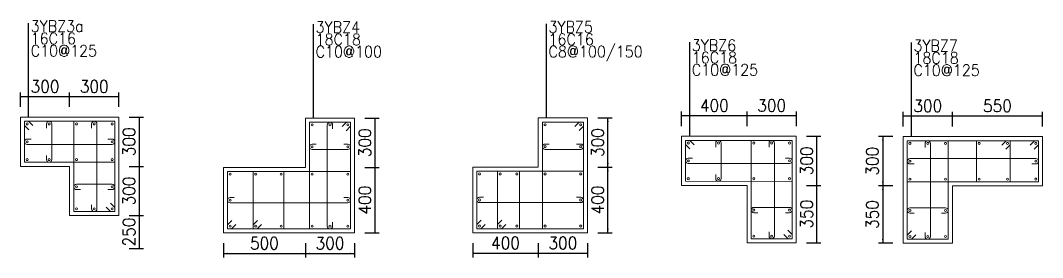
# Model space of a CAD drawing. Extents: x 292423 to 377252, y 106557 to 361882.
# Drawn here: x 310737 to 335670, y 253547 to 259329 of the extents above; entities that cross this region are included whole.
import ezdxf
from ezdxf.enums import TextEntityAlignment as Align

# ---------------------------------------------------------------- set-up
doc = ezdxf.new("R2010")
doc.units = 0
doc.header["$LTSCALE"] = 1000
for name, color, linetype, lineweight in [('REIN', 6, 'Continuous', 18), ('Z-柱大样外框', 7, 'ByLayer', 18), ('Z-详图标注', 3, 'Continuous', 18)]:
    doc.layers.add(name, color=color, linetype=linetype, lineweight=lineweight)
doc.layers.add('Y阴影', color=254, linetype='Continuous')
doc.styles.get("Standard").update_dxf_attribs({"font": 'standard'})
doc.dimstyles.get("Standard").update_dxf_attribs({"dimtxt": 300, "dimasz": 100, "dimexe": 100, "dimexo": 250, "dimgap": 100, "dimtad": 0, "dimtoh": 1, "dimdec": 0, "dimlfac": 0.25, "dimdsep": 46, "dimcen": 0.09, "dimclrt": 7, "dimadec": 0, "dimazin": 0, "dimtfac": 1, "dimtdec": 4, "dimtofl": 0, "dimtmove": 0, "dimatfit": 3, "dimfxl": 1, "dimtolj": 1, "dimtzin": 0, "dimarcsym": 0})

# ---------------------------------------------------------------- blocks, each defined once
blk = doc.blocks.new('*D484')
at = {"layer": 'Z-详图标注', "color": 0, "linetype": 'ByBlock', "lineweight": -2}
for p, q in [((313387, 255770), (313737, 255770)), ((313637, 254570), (313637, 255770)), ((313387, 254570), (313737, 254570))]:
    blk.add_line(p, q, dxfattribs=at)
for points in [[(313637, 255770), (313653, 255670), (313620, 255670)], [(313637, 254570), (313620, 254670), (313653, 254670)]]:
    blk.add_solid(points, dxfattribs=at)
at = {"layer": 'Z-详图标注', "color": 7, "linetype": 'Continuous', "lineweight": -2, "insert": (313387, 255170), "char_height": 300, "width": 566.67, "attachment_point": 5, "rotation": 90}
blk.add_mtext('300', dxfattribs=at)
blk = doc.blocks.new('*D91')
at = {"layer": 'Z-详图标注', "color": 0, "linetype": 'ByBlock', "lineweight": -2}
for p, q in [((313387, 256970), (313737, 256970)), ((313637, 255770), (313637, 256970)), ((313387, 255770), (313737, 255770))]:
    blk.add_line(p, q, dxfattribs=at)
for points in [[(313637, 256970), (313653, 256870), (313620, 256870)], [(313637, 255770), (313620, 255870), (313653, 255870)]]:
    blk.add_solid(points, dxfattribs=at)
at = {"layer": 'Z-详图标注', "color": 7, "linetype": 'Continuous', "lineweight": -2, "insert": (313387, 256370), "char_height": 300, "width": 566.67, "attachment_point": 5, "rotation": 90}
blk.add_mtext('300', dxfattribs=at)
blk = doc.blocks.new('*D587')
at = {"layer": 'Z-详图标注', "color": 0, "linetype": 'ByBlock', "lineweight": -2}
for p, q in [((311937, 257220), (311937, 257570)), ((313137, 257220), (313137, 257570)), ((313137, 257470), (311937, 257470))]:
    blk.add_line(p, q, dxfattribs=at)
for points in [[(311937, 257470), (312037, 257487), (312037, 257454)], [(313137, 257470), (313037, 257454), (313037, 257487)]]:
    blk.add_solid(points, dxfattribs=at)
at = {"layer": 'Z-详图标注', "color": 7, "linetype": 'Continuous', "lineweight": -2, "insert": (312537, 257720), "char_height": 300, "width": 566.67, "attachment_point": 5}
blk.add_mtext('300', dxfattribs=at)
blk = doc.blocks.new('*D197')
at = {"layer": 'Z-详图标注', "color": 0, "linetype": 'ByBlock', "lineweight": -2}
for p, q in [((310737, 257220), (310737, 257570)), ((311937, 257220), (311937, 257570)), ((311937, 257470), (310737, 257470))]:
    blk.add_line(p, q, dxfattribs=at)
for points in [[(310737, 257470), (310837, 257487), (310837, 257454)], [(311937, 257470), (311837, 257454), (311837, 257487)]]:
    blk.add_solid(points, dxfattribs=at)
at = {"layer": 'Z-详图标注', "color": 7, "linetype": 'Continuous', "lineweight": -2, "insert": (311337, 257720), "char_height": 300, "width": 566.67, "attachment_point": 5}
blk.add_mtext('300', dxfattribs=at)
blk = doc.blocks.new('*D254')
at = {"layer": 'Z-详图标注', "color": 0, "linetype": 'ByBlock', "lineweight": -2}
for p, q in [((313387, 254570), (313737, 254570)), ((313637, 253770), (313637, 254570)), ((313387, 253770), (313737, 253770))]:
    blk.add_line(p, q, dxfattribs=at)
for points in [[(313637, 254570), (313653, 254470), (313620, 254470)], [(313637, 253770), (313620, 253870), (313653, 253870)]]:
    blk.add_solid(points, dxfattribs=at)
at = {"layer": 'Z-详图标注', "color": 7, "linetype": 'Continuous', "lineweight": -2, "insert": (313387, 254170), "char_height": 300, "width": 566.67, "attachment_point": 5, "rotation": 90}
blk.add_mtext('250', dxfattribs=at)
blk = doc.blocks.new('*D739')
at = {"layer": 'Z-详图标注', "color": 0, "linetype": 'ByBlock', "lineweight": -2}
for p, q in [((315688, 253897), (315688, 253547)), ((317688, 253897), (317688, 253547)), ((315688, 253647), (317688, 253647))]:
    blk.add_line(p, q, dxfattribs=at)
for points in [[(315688, 253647), (315788, 253664), (315788, 253631)], [(317688, 253647), (317588, 253631), (317588, 253664)]]:
    blk.add_solid(points, dxfattribs=at)
at = {"layer": 'Z-详图标注', "color": 7, "linetype": 'Continuous', "lineweight": -2, "insert": (316688, 253897), "char_height": 300, "width": 566.67, "attachment_point": 5}
blk.add_mtext('500', dxfattribs=at)
blk = doc.blocks.new('*D362')
at = {"layer": 'Z-详图标注', "color": 0, "linetype": 'ByBlock', "lineweight": -2}
for p, q in [((317688, 253897), (317688, 253547)), ((318888, 253897), (318888, 253547)), ((317688, 253647), (318888, 253647))]:
    blk.add_line(p, q, dxfattribs=at)
for points in [[(317688, 253647), (317788, 253664), (317788, 253631)], [(318888, 253647), (318788, 253631), (318788, 253664)]]:
    blk.add_solid(points, dxfattribs=at)
at = {"layer": 'Z-详图标注', "color": 7, "linetype": 'Continuous', "lineweight": -2, "insert": (318288, 253897), "char_height": 300, "width": 566.67, "attachment_point": 5}
blk.add_mtext('300', dxfattribs=at)
blk = doc.blocks.new('*D836')
at = {"layer": 'Z-详图标注', "color": 0, "linetype": 'ByBlock', "lineweight": -2}
for p, q in [((319138, 255747), (319488, 255747)), ((319388, 254147), (319388, 255747)), ((319138, 254147), (319488, 254147))]:
    blk.add_line(p, q, dxfattribs=at)
for points in [[(319388, 255747), (319404, 255647), (319371, 255647)], [(319388, 254147), (319371, 254247), (319404, 254247)]]:
    blk.add_solid(points, dxfattribs=at)
at = {"layer": 'Z-详图标注', "color": 7, "linetype": 'Continuous', "lineweight": -2, "insert": (319138, 254947), "char_height": 300, "width": 576.67, "attachment_point": 5, "rotation": 90}
blk.add_mtext('400', dxfattribs=at)
blk = doc.blocks.new('*D16')
at = {"layer": 'Z-详图标注', "color": 0, "linetype": 'ByBlock', "lineweight": -2}
for p, q in [((319138, 256947), (319488, 256947)), ((319388, 255747), (319388, 256947)), ((319138, 255747), (319488, 255747))]:
    blk.add_line(p, q, dxfattribs=at)
for points in [[(319388, 256947), (319404, 256847), (319371, 256847)], [(319388, 255747), (319371, 255847), (319404, 255847)]]:
    blk.add_solid(points, dxfattribs=at)
at = {"layer": 'Z-详图标注', "color": 7, "linetype": 'Continuous', "lineweight": -2, "insert": (319138, 256347), "char_height": 300, "width": 566.67, "attachment_point": 5, "rotation": 90}
blk.add_mtext('300', dxfattribs=at)
blk = doc.blocks.new('*D517')
at = {"layer": 'Z-详图标注', "color": 0, "linetype": 'ByBlock', "lineweight": -2}
for p, q in [((321769, 253901), (321769, 253551)), ((323369, 253901), (323369, 253551)), ((321769, 253651), (323369, 253651))]:
    blk.add_line(p, q, dxfattribs=at)
for points in [[(321769, 253651), (321869, 253668), (321869, 253634)], [(323369, 253651), (323269, 253634), (323269, 253668)]]:
    blk.add_solid(points, dxfattribs=at)
at = {"layer": 'Z-详图标注', "color": 7, "linetype": 'Continuous', "lineweight": -2, "insert": (322569, 253901), "char_height": 300, "width": 576.67, "attachment_point": 5}
blk.add_mtext('400', dxfattribs=at)
blk = doc.blocks.new('*D124')
at = {"layer": 'Z-详图标注', "color": 0, "linetype": 'ByBlock', "lineweight": -2}
for p, q in [((323369, 253901), (323369, 253551)), ((324569, 253901), (324569, 253551)), ((323369, 253651), (324569, 253651))]:
    blk.add_line(p, q, dxfattribs=at)
for points in [[(323369, 253651), (323469, 253668), (323469, 253634)], [(324569, 253651), (324469, 253634), (324469, 253668)]]:
    blk.add_solid(points, dxfattribs=at)
at = {"layer": 'Z-详图标注', "color": 7, "linetype": 'Continuous', "lineweight": -2, "insert": (323969, 253901), "char_height": 300, "width": 566.67, "attachment_point": 5}
blk.add_mtext('300', dxfattribs=at)
blk = doc.blocks.new('*D618')
at = {"layer": 'Z-详图标注', "color": 0, "linetype": 'ByBlock', "lineweight": -2}
for p, q in [((324819, 255751), (325169, 255751)), ((325069, 254151), (325069, 255751)), ((324819, 254151), (325169, 254151))]:
    blk.add_line(p, q, dxfattribs=at)
for points in [[(325069, 255751), (325086, 255651), (325052, 255651)], [(325069, 254151), (325052, 254251), (325086, 254251)]]:
    blk.add_solid(points, dxfattribs=at)
at = {"layer": 'Z-详图标注', "color": 7, "linetype": 'Continuous', "lineweight": -2, "insert": (324819, 254951), "char_height": 300, "width": 576.67, "attachment_point": 5, "rotation": 90}
blk.add_mtext('400', dxfattribs=at)
blk = doc.blocks.new('*D666')
at = {"layer": 'Z-详图标注', "color": 0, "linetype": 'ByBlock', "lineweight": -2}
for p, q in [((324819, 256951), (325169, 256951)), ((325069, 255751), (325069, 256951)), ((324819, 255751), (325169, 255751))]:
    blk.add_line(p, q, dxfattribs=at)
for points in [[(325069, 256951), (325086, 256851), (325052, 256851)], [(325069, 255751), (325052, 255851), (325086, 255851)]]:
    blk.add_solid(points, dxfattribs=at)
at = {"layer": 'Z-详图标注', "color": 7, "linetype": 'Continuous', "lineweight": -2, "insert": (324819, 256351), "char_height": 300, "width": 566.67, "attachment_point": 5, "rotation": 90}
blk.add_mtext('300', dxfattribs=at)
blk = doc.blocks.new('*D287')
at = {"layer": 'Z-详图标注', "color": 0, "linetype": 'ByBlock', "lineweight": -2}
for p, q in [((329914, 255306), (330264, 255306)), ((330164, 253906), (330164, 255306)), ((329914, 253906), (330264, 253906))]:
    blk.add_line(p, q, dxfattribs=at)
for points in [[(330164, 255306), (330180, 255206), (330147, 255206)], [(330164, 253906), (330147, 254006), (330180, 254006)]]:
    blk.add_solid(points, dxfattribs=at)
at = {"layer": 'Z-详图标注', "color": 7, "linetype": 'Continuous', "lineweight": -2, "insert": (329914, 254606), "char_height": 300, "width": 566.67, "attachment_point": 5, "rotation": 90}
blk.add_mtext('350', dxfattribs=at)
blk = doc.blocks.new('*D161')
at = {"layer": 'Z-详图标注', "color": 0, "linetype": 'ByBlock', "lineweight": -2}
for p, q in [((329914, 256505), (330264, 256505)), ((330164, 255306), (330164, 256505)), ((329914, 255306), (330264, 255306))]:
    blk.add_line(p, q, dxfattribs=at)
for points in [[(330164, 256505), (330180, 256405), (330147, 256405)], [(330164, 255306), (330147, 255406), (330180, 255406)]]:
    blk.add_solid(points, dxfattribs=at)
at = {"layer": 'Z-详图标注', "color": 7, "linetype": 'Continuous', "lineweight": -2, "insert": (329914, 255905), "char_height": 300, "width": 566.67, "attachment_point": 5, "rotation": 90}
blk.add_mtext('300', dxfattribs=at)
blk = doc.blocks.new('*D653')
at = {"layer": 'Z-详图标注', "color": 0, "linetype": 'ByBlock', "lineweight": -2}
for p, q in [((328463, 256755), (328463, 257105)), ((329664, 256755), (329664, 257105)), ((329664, 257005), (328463, 257005))]:
    blk.add_line(p, q, dxfattribs=at)
for points in [[(328463, 257005), (328563, 257022), (328563, 256989)], [(329664, 257005), (329564, 256989), (329564, 257022)]]:
    blk.add_solid(points, dxfattribs=at)
at = {"layer": 'Z-详图标注', "color": 7, "linetype": 'Continuous', "lineweight": -2, "insert": (329063, 257255), "char_height": 300, "width": 566.67, "attachment_point": 5}
blk.add_mtext('300', dxfattribs=at)
blk = doc.blocks.new('*D261')
at = {"layer": 'Z-详图标注', "color": 0, "linetype": 'ByBlock', "lineweight": -2}
for p, q in [((326864, 256755), (326864, 257105)), ((328463, 256755), (328463, 257105)), ((328463, 257005), (326864, 257005))]:
    blk.add_line(p, q, dxfattribs=at)
for points in [[(326864, 257005), (326964, 257022), (326964, 256989)], [(328463, 257005), (328363, 256989), (328363, 257022)]]:
    blk.add_solid(points, dxfattribs=at)
at = {"layer": 'Z-详图标注', "color": 7, "linetype": 'Continuous', "lineweight": -2, "insert": (327664, 257255), "char_height": 300, "width": 576.67, "attachment_point": 5}
blk.add_mtext('400', dxfattribs=at)
blk = doc.blocks.new('*D319')
at = {"layer": 'Z-详图标注', "color": 0, "linetype": 'ByBlock', "lineweight": -2}
for p, q in [((333470, 256747), (333470, 257097)), ((335670, 256747), (335670, 257097)), ((335670, 256997), (333470, 256997))]:
    blk.add_line(p, q, dxfattribs=at)
for points in [[(333470, 256997), (333570, 257013), (333570, 256980)], [(335670, 256997), (335570, 256980), (335570, 257013)]]:
    blk.add_solid(points, dxfattribs=at)
at = {"layer": 'Z-详图标注', "color": 7, "linetype": 'Continuous', "lineweight": -2, "insert": (334570, 257247), "char_height": 300, "width": 566.67, "attachment_point": 5}
blk.add_mtext('550', dxfattribs=at)
blk = doc.blocks.new('*D804')
at = {"layer": 'Z-详图标注', "color": 0, "linetype": 'ByBlock', "lineweight": -2}
for p, q in [((332270, 256747), (332270, 257097)), ((333470, 256747), (333470, 257097)), ((333470, 256997), (332270, 256997))]:
    blk.add_line(p, q, dxfattribs=at)
for points in [[(332270, 256997), (332370, 257013), (332370, 256980)], [(333470, 256997), (333370, 256980), (333370, 257013)]]:
    blk.add_solid(points, dxfattribs=at)
at = {"layer": 'Z-详图标注', "color": 7, "linetype": 'Continuous', "lineweight": -2, "insert": (332870, 257247), "char_height": 300, "width": 566.67, "attachment_point": 5}
blk.add_mtext('300', dxfattribs=at)
blk = doc.blocks.new('*D421')
at = {"layer": 'Z-详图标注', "color": 0, "linetype": 'ByBlock', "lineweight": -2}
for p, q in [((332020, 256497), (331670, 256497)), ((331770, 256497), (331770, 255296)), ((332020, 255296), (331670, 255296))]:
    blk.add_line(p, q, dxfattribs=at)
for points in [[(331770, 256497), (331787, 256397), (331754, 256397)], [(331770, 255296), (331754, 255396), (331787, 255396)]]:
    blk.add_solid(points, dxfattribs=at)
at = {"layer": 'Z-详图标注', "color": 7, "linetype": 'Continuous', "lineweight": -2, "insert": (331520, 255896), "char_height": 300, "width": 566.67, "attachment_point": 5, "rotation": 90}
blk.add_mtext('300', dxfattribs=at)
blk = doc.blocks.new('*D32')
at = {"layer": 'Z-详图标注', "color": 0, "linetype": 'ByBlock', "lineweight": -2}
for p, q in [((332020, 255296), (331670, 255296)), ((331770, 255296), (331770, 253896)), ((332020, 253896), (331670, 253896))]:
    blk.add_line(p, q, dxfattribs=at)
for points in [[(331770, 255296), (331787, 255196), (331754, 255196)], [(331770, 253896), (331754, 253996), (331787, 253996)]]:
    blk.add_solid(points, dxfattribs=at)
at = {"layer": 'Z-详图标注', "color": 7, "linetype": 'Continuous', "lineweight": -2, "insert": (331520, 254596), "char_height": 300, "width": 566.67, "attachment_point": 5, "rotation": 90}
blk.add_mtext('350', dxfattribs=at)

msp = doc.modelspace()

# ---------------------------------------------------------------- linework, layer by layer
at = {"layer": 'REIN', "color": 6}
for points in [[(310942.7, 256664.3), (310836.7, 256770.4), (310836.7, 256870.4), (313036.7, 256870.4), (313036.7, 255870.4), (310836.7, 255870.4), (310836.7, 256870.4), (310936.7, 256870.4), (311042.7, 256764.3)], [(312930.6, 254876.4), (313036.7, 254770.4), (313036.7, 254670.4), (312036.7, 254670.4), (312036.7, 256870.4), (313036.7, 256870.4), (313036.7, 254670.4), (312936.7, 254670.4), (312830.6, 254776.4)], [(318581.5, 256741.3), (318687.6, 256847.3), (318787.6, 256847.3), (318787.6, 254247.3), (317787.6, 254247.3), (317787.6, 256847.3), (318787.6, 256847.3), (318787.6, 256747.3), (318681.5, 256641.3)], [(324262.8, 256745), (324368.9, 256851.1), (324468.9, 256851.1), (324468.9, 254251.1), (323468.9, 254251.1), (323468.9, 256851.1), (324468.9, 256851.1), (324468.9, 256751.1), (324362.8, 256645)], [(327069.6, 256199.3), (326963.6, 256305.4), (326963.6, 256405.4), (329563.5, 256405.4), (329563.5, 255405.6), (326963.6, 255406.6), (326963.6, 256405.4), (327063.6, 256405.4), (327169.6, 256299.3)], [(329457.4, 254211.6), (329563.5, 254105.6), (329563.5, 254005.6), (328563.5, 254005.6), (328563.5, 256405.4), (329563.5, 256405.4), (329563.5, 254005.6), (329463.5, 254005.6), (329357.4, 254111.6)], [(332576.4, 254101.6), (332470.3, 253995.6), (332370.3, 253995.6), (332370.3, 256396.6), (333370.3, 256396.6), (333370.3, 253995.6), (332370.3, 253995.6), (332370.3, 254095.6), (332476.4, 254201.6)], [(335364.3, 256290.5), (335470.3, 256396.6), (335570.3, 256396.6), (335570.3, 255396.6), (332370.3, 255395.6), (332370.3, 256396.6), (335570.3, 256396.6), (335570.3, 256296.6), (335464.3, 256190.5)], [(334674.2, 256290.5), (334780.3, 256396.6), (334880.3, 256396.6), (334880.3, 255396.3), (334060.3, 255396.1), (334060.3, 256396.6), (334880.3, 256396.6), (334880.3, 256296.6), (334774.2, 256190.5)], [(315993.6, 254353.4), (315887.6, 254247.3), (315787.6, 254247.3), (315787.6, 255647.3), (318787.6, 255647.3), (318787.6, 254247.3), (315787.6, 254247.3), (315787.6, 254347.3), (315893.6, 254453.4)], [(316617, 254353.4), (316510.9, 254247.3), (316410.9, 254247.3), (316410.9, 255647.3), (317164.2, 255647.3), (317164.2, 254247.3), (316410.9, 254247.3), (316410.9, 254347.3), (316517, 254453.4)], [(322075, 254357.1), (321968.9, 254251.1), (321868.9, 254251.1), (321868.9, 255651.1), (324468.9, 255651.1), (324468.9, 254251.1), (321868.9, 254251.1), (321868.9, 254351.1), (321975, 254457.1)], [(322578.2, 254357.1), (322472.2, 254251.1), (322372.2, 254251.1), (322372.2, 255651.1), (322911.7, 255651.1), (322911.7, 254251.1), (322372.2, 254251.1), (322372.2, 254351.1), (322478.2, 254457.1)]]:
    msp.add_lwpolyline(points, dxfattribs=at)
for points in [[(310876.7, 256805.4, 1), (310926.7, 256805.4, 1)], [(311411.7, 256805.4, 1), (311461.7, 256805.4, 1)], [(312076.7, 256805.4, 1), (312126.7, 256805.4, 1)], [(312511.7, 256805.4, 1), (312561.7, 256805.4, 1)], [(312946.7, 256805.4, 1), (312996.7, 256805.4, 1)], [(317827.6, 256782.3, 1), (317877.6, 256782.3, 1)], [(318262.6, 256782.3, 1), (318312.6, 256782.3, 1)], [(318697.6, 256782.3, 1), (318747.6, 256782.3, 1)], [(323508.9, 256786.1, 1), (323558.9, 256786.1, 1)], [(324378.9, 256786.1, 1), (324428.9, 256786.1, 1)], [(310876.7, 256370.4, 1), (310926.7, 256370.4, 1)], [(312946.7, 256370.4, 1), (312996.7, 256370.4, 1)], [(327003.6, 256340.4, 1), (327053.6, 256340.4, 1)], [(327738.5, 256340.4, 1), (327788.5, 256340.4, 1)], [(328603.5, 256340.4, 1), (328653.5, 256340.4, 1)], [(329038.5, 256340.4, 1), (329088.5, 256340.4, 1)], [(329473.5, 256340.4, 1), (329523.5, 256340.4, 1)], [(332410.3, 256331.6, 1), (332460.3, 256331.6, 1)], [(332845.3, 256331.6, 1), (332895.3, 256331.6, 1)], [(333280.3, 256331.6, 1), (333330.3, 256331.6, 1)], [(334100.3, 256331.6, 1), (334150.3, 256331.6, 1)], [(334790.3, 256331.6, 1), (334840.3, 256331.6, 1)], [(335480.3, 256331.6, 1), (335530.3, 256331.6, 1)], [(317827.6, 256247.3, 1), (317877.6, 256247.3, 1)], [(318697.6, 256247.3, 1), (318747.6, 256247.3, 1)], [(323508.9, 256251.1, 1), (323558.9, 256251.1, 1)], [(324378.9, 256251.1, 1), (324428.9, 256251.1, 1)], [(310876.7, 255935.4, 1), (310926.7, 255935.4, 1)], [(311411.7, 255935.4, 1), (311461.7, 255935.4, 1)], [(312076.7, 255935.4, 1), (312126.7, 255935.4, 1)], [(312946.7, 255935.4, 1), (312996.7, 255935.4, 1)], [(327003.6, 255906, 1), (327053.6, 255906, 1)], [(329473.5, 255905.5, 1), (329523.5, 255905.5, 1)], [(332410.3, 255896.1, 1), (332460.3, 255896.1, 1)], [(335480.3, 255896.6, 1), (335530.3, 255896.6, 1)], [(315827.6, 255582.3, 1), (315877.6, 255582.3, 1)], [(316450.9, 255582.3, 1), (316500.9, 255582.3, 1)], [(317074.2, 255582.3, 1), (317124.2, 255582.3, 1)], [(317827.6, 255582.3, 1), (317877.6, 255582.3, 1)], [(318697.6, 255582.3, 1), (318747.6, 255582.3, 1)], [(321908.9, 255586.1, 1), (321958.9, 255586.1, 1)], [(322412.2, 255586.1, 1), (322462.2, 255586.1, 1)], [(322821.7, 255586.1, 1), (322871.7, 255586.1, 1)], [(323508.9, 255586.1, 1), (323558.9, 255586.1, 1)], [(324378.9, 255586.1, 1), (324428.9, 255586.1, 1)], [(327003.6, 255471.6, 1), (327053.6, 255471.6, 1)], [(327738.5, 255471.3, 1), (327788.5, 255471.3, 1)], [(328603.5, 255471, 1), (328653.5, 255471, 1)], [(329473.5, 255470.6, 1), (329523.5, 255470.6, 1)], [(332410.3, 255460.6, 1), (332460.3, 255460.6, 1)], [(333280.3, 255460.9, 1), (333330.3, 255460.9, 1)], [(334100.3, 255461.1, 1), (334150.3, 255461.1, 1)], [(334790.3, 255461.3, 1), (334840.3, 255461.3, 1)], [(335480.3, 255461.5, 1), (335530.3, 255461.5, 1)], [(312076.7, 255270.4, 1), (312126.7, 255270.4, 1)], [(312946.7, 255270.4, 1), (312996.7, 255270.4, 1)], [(315827.6, 254947.3, 1), (315877.6, 254947.3, 1)], [(318697.6, 254947.3, 1), (318747.6, 254947.3, 1)], [(321908.9, 254951.1, 1), (321958.9, 254951.1, 1)], [(324378.9, 254951.1, 1), (324428.9, 254951.1, 1)], [(312076.7, 254735.4, 1), (312126.7, 254735.4, 1)], [(312511.7, 254735.4, 1), (312561.7, 254735.4, 1)], [(312946.7, 254735.4, 1), (312996.7, 254735.4, 1)], [(328603.5, 254705.8, 1), (328653.5, 254705.8, 1)], [(329473.5, 254705.6, 1), (329523.5, 254705.6, 1)], [(332410.3, 254695.6, 1), (332460.3, 254695.6, 1)], [(333280.3, 254695.7, 1), (333330.3, 254695.7, 1)], [(315827.6, 254312.3, 1), (315877.6, 254312.3, 1)], [(316450.9, 254312.3, 1), (316500.9, 254312.3, 1)], [(317074.2, 254312.3, 1), (317124.2, 254312.3, 1)], [(317827.6, 254312.3, 1), (317877.6, 254312.3, 1)], [(318262.6, 254312.3, 1), (318312.6, 254312.3, 1)], [(318697.6, 254312.3, 1), (318747.6, 254312.3, 1)], [(321908.9, 254316.1, 1), (321958.9, 254316.1, 1)], [(322412.2, 254316.1, 1), (322462.2, 254316.1, 1)], [(322821.7, 254316.1, 1), (322871.7, 254316.1, 1)], [(323508.9, 254316.1, 1), (323558.9, 254316.1, 1)], [(324378.9, 254316.1, 1), (324428.9, 254316.1, 1)], [(328603.5, 254070.6, 1), (328653.5, 254070.6, 1)], [(329038.5, 254070.6, 1), (329088.5, 254070.6, 1)], [(329473.5, 254070.6, 1), (329523.5, 254070.6, 1)], [(332410.3, 254060.6, 1), (332460.3, 254060.6, 1)], [(332845.3, 254060.6, 1), (332895.3, 254060.6, 1)], [(333280.3, 254060.6, 1), (333330.3, 254060.6, 1)]]:
    msp.add_lwpolyline(points, format="xyb", close=True, dxfattribs=at)
for points in [[(311371.7, 256705.4), (311371.7, 256805.4, -1), (311501.7, 256805.4), (311501.7, 255935.4, -1), (311371.7, 255935.4), (311371.7, 256035.4)], [(312471.7, 256705.4), (312471.7, 256805.4, -1), (312601.7, 256805.4), (312601.7, 254735.4, -1), (312471.7, 254735.4), (312471.7, 254835.4)], [(318352.6, 254412.3), (318352.6, 254312.3, -1), (318222.6, 254312.3), (318222.6, 256782.3, -1), (318352.6, 256782.3), (318352.6, 256682.3)], [(312871.7, 256435.4), (312971.7, 256435.4, -1), (312971.7, 256305.4), (310901.7, 256305.4, -1), (310901.7, 256435.4), (311001.7, 256435.4)], [(327698.5, 256240.4), (327698.5, 256340.4, -1), (327828.5, 256340.4), (327828.5, 255471.3, -1), (327698.5, 255471.3), (327698.5, 255571.3)], [(328998.5, 256240.4), (328998.5, 256340.4, -1), (329128.5, 256340.4), (329128.5, 254070.6, -1), (328998.5, 254070.6), (328998.5, 254170.6)], [(332805.3, 256231.6), (332805.3, 256331.6, -1), (332935.3, 256331.6), (332935.3, 254060.6, -1), (332805.3, 254060.6), (332805.3, 254160.6)], [(318622.6, 256312.3), (318722.6, 256312.3, -1), (318722.6, 256182.3), (317852.6, 256182.3, -1), (317852.6, 256312.3), (317952.6, 256312.3)], [(324303.9, 256316.1), (324403.9, 256316.1, -1), (324403.9, 256186.1), (323533.9, 256186.1, -1), (323533.9, 256316.1), (323633.9, 256316.1)], [(329398.5, 255970.5), (329498.5, 255970.5, -1), (329498.5, 255840.5), (327028.6, 255841, -1), (327028.6, 255971), (327128.6, 255971)], [(332535.3, 255831.1), (332435.3, 255831.1, -1), (332435.3, 255961.1), (335505.3, 255961.6, -1), (335505.3, 255831.6), (335405.3, 255831.5)], [(312201.7, 255205.4), (312101.7, 255205.4, -1), (312101.7, 255335.4), (312971.7, 255335.4, -1), (312971.7, 255205.4), (312871.7, 255205.4)], [(318622.6, 255012.3), (318722.6, 255012.3, -1), (318722.6, 254882.3), (315852.6, 254882.3, -1), (315852.6, 255012.3), (315952.6, 255012.3)], [(324303.9, 255016.1), (324403.9, 255016.1, -1), (324403.9, 254886.1), (321933.9, 254886.1, -1), (321933.9, 255016.1), (322033.9, 255016.1)], [(328728.5, 254640.8), (328628.5, 254640.8, -1), (328628.5, 254770.8), (329498.5, 254770.6, -1), (329498.5, 254640.6), (329398.5, 254640.6)], [(332535.3, 254630.6), (332435.3, 254630.6, -1), (332435.3, 254760.6), (333305.3, 254760.7, -1), (333305.3, 254630.7), (333205.3, 254630.7)]]:
    msp.add_lwpolyline(points, format="xyb", dxfattribs=at)
at = {"layer": 'Y阴影'}
for p, q in [((310936.7, 256965.4), (310936.7, 259265.4)), ((317887.6, 256942.3), (317887.6, 259242.3)), ((323568.9, 256946.1), (323568.9, 259246.1)), ((327063.6, 256500.4), (327063.6, 258800.4)), ((332470.3, 256491.6), (332470.3, 258791.6))]:
    msp.add_line(p, q, dxfattribs=at)
at = {"layer": 'Z-柱大样外框'}
for points in [[(310736.7, 256970.4), (310736.7, 255770.4), (311936.7, 255770.4), (311936.7, 254570.4), (313136.7, 254570.4), (313136.7, 256970.4), (310736.7, 256970.4)], [(315687.6, 255747.3), (315687.6, 254147.3), (318887.6, 254147.3), (318887.6, 256947.3), (317687.6, 256947.3), (317687.6, 255747.3), (315687.6, 255747.3)], [(321768.9, 255751.1), (321768.9, 254151.1), (324568.9, 254151.1), (324568.9, 256951.1), (323368.9, 256951.1), (323368.9, 255751.1), (321768.9, 255751.1)], [(326863.6, 256505.4), (326863.6, 255306.7), (328463.5, 255306), (328463.5, 253905.6), (329663.5, 253905.6), (329663.5, 256505.4), (326863.6, 256505.4)], [(332270.3, 256496.6), (332270.3, 253895.6), (333470.3, 253895.6), (333470.3, 255295.9), (335670.3, 255296.6), (335670.3, 256496.6), (334670.5, 256496.6), (332270.3, 256496.6)]]:
    msp.add_lwpolyline(points, close=True, dxfattribs=at)

# ---------------------------------------------------------------- texts
at = {"layer": 'Y阴影'}
for s, p in [('3YBZ3a', (310986.7, 258965.4)), ('3YBZ4', (317937.6, 258942.3)), ('3YBZ5', (323618.9, 258946.1)), ('16C16', (310986.7, 258665.4)), ('18C18', (317937.6, 258642.3)), ('16C16', (323618.9, 258646.1)), ('3YBZ6', (327113.6, 258500.4)), ('3YBZ7', (332520.3, 258491.6)), ('C10@125', (310986.7, 258365.4)), ('C10@100', (317937.6, 258342.3)), ('C8@100/150', (323618.9, 258346.1)), ('16C18', (327113.6, 258200.4)), ('18C18', (332520.3, 258191.6)), ('C10@125', (327113.6, 257900.4)), ('C10@125', (332520.3, 257891.6))]:
    msp.add_text(s, height=280, dxfattribs=at).set_placement(p, align=Align.BOTTOM_LEFT)

# ---------------------------------------------------------------- dimensions: what is measured, and where the dimension line sits
at = {"layer": 'Z-详图标注'}
for base, p1, p2, angle, picture, middle in [((310736.7, 257470.4), (311936.7, 256970.4), (310736.7, 256970.4), 180, '*D197', (311336.7, 257720.4)), ((311936.7, 257470.4), (313136.7, 256970.4), (311936.7, 256970.4), 180, '*D587', (312536.7, 257720.4)), ((326863.6, 257005.4), (328463.5, 256505.4), (326863.6, 256505.4), 180, '*D261', (327663.5, 257255.4)), ((328463.5, 257005.4), (329663.5, 256505.4), (328463.5, 256505.4), 180, '*D653', (329063.5, 257255.4)), ((332270.3, 256996.6), (333470.3, 256496.6), (332270.3, 256496.6), 180, '*D804', (332870.3, 257246.6)), ((333470.3, 256996.6), (335670.3, 256496.6), (333470.3, 256496.6), 180, '*D319', (334570.3, 257246.6)), ((313636.7, 256970.4), (313136.7, 255770.4), (313136.7, 256970.4), 90, '*D91', (313386.7, 256370.4)), ((319387.6, 256947.3), (318887.6, 255747.3), (318887.6, 256947.3), 90, '*D16', (319137.6, 256347.3)), ((325068.9, 256951.1), (324568.9, 255751.1), (324568.9, 256951.1), 90, '*D666', (324818.9, 256351.1)), ((330163.5, 256505.4), (329663.5, 255305.6), (329663.5, 256505.4), 90, '*D161', (329913.5, 255905.5)), ((331770.3, 255295.6), (332270.3, 256496.6), (332270.3, 255295.6), 270, '*D421', (331520.3, 255896.1)), ((313636.7, 255770.4), (313136.7, 254570.4), (313136.7, 255770.4), 90, '*D484', (313386.7, 255170.4)), ((319387.6, 255747.3), (318887.6, 254147.3), (318887.6, 255747.3), 90, '*D836', (319137.6, 254947.3)), ((325068.9, 255751.1), (324568.9, 254151.1), (324568.9, 255751.1), 90, '*D618', (324818.9, 254951.1)), ((330163.5, 255305.6), (329663.5, 253905.6), (329663.5, 255305.6), 90, '*D287', (329913.5, 254605.6)), ((331770.3, 253895.6), (332270.3, 255295.6), (332270.3, 253895.6), 270, '*D32', (331520.3, 254595.6))]:
    dim = msp.add_linear_dim(base=base, p1=p1, p2=p2, angle=angle, dimstyle='Standard', dxfattribs=at)
    dim.commit()
    dim.dimension.update_dxf_attribs({"geometry": picture, "text_midpoint": middle})
dim = msp.add_linear_dim(base=(313636.7, 254570.4), p1=(313136.7, 253770.4), p2=(313136.7, 254570.4), angle=90, text='250', dimstyle='Standard', dxfattribs=at)
dim.commit()
dim.dimension.update_dxf_attribs({"geometry": '*D254', "text_midpoint": (313386.7, 254170.4)})
for base, p1, p2, picture, middle in [((317687.6, 253647.3), (315687.6, 254147.3), (317687.6, 254147.3), '*D739', (316687.6, 253897.3)), ((318887.6, 253647.3), (317687.6, 254147.3), (318887.6, 254147.3), '*D362', (318287.6, 253897.3)), ((323368.9, 253651.1), (321768.9, 254151.1), (323368.9, 254151.1), '*D517', (322568.9, 253901.1)), ((324568.9, 253651.1), (323368.9, 254151.1), (324568.9, 254151.1), '*D124', (323968.9, 253901.1))]:
    dim = msp.add_linear_dim(base=base, p1=p1, p2=p2, dimstyle='Standard', dxfattribs=at)
    dim.commit()
    dim.dimension.update_dxf_attribs({"geometry": picture, "text_midpoint": middle})

doc.saveas('drawing.dxf')
